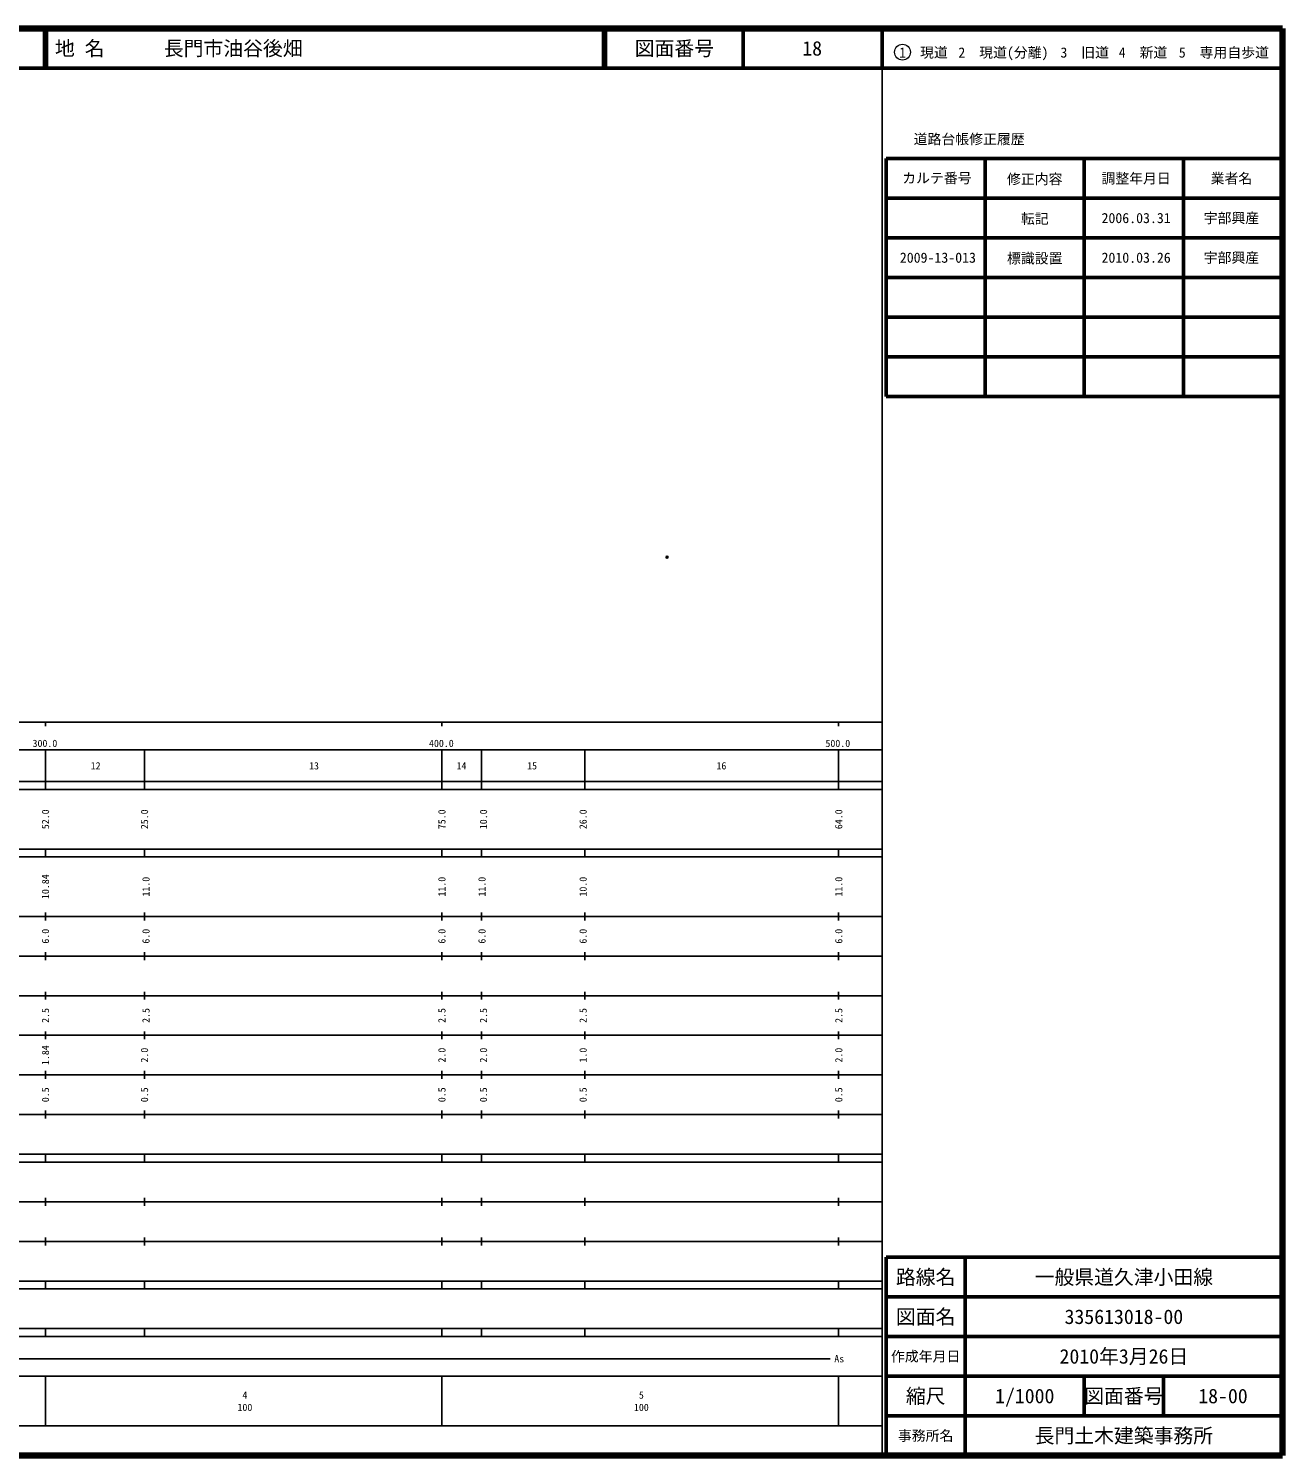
# Model space of a CAD drawing. Units: millimetres on the paper. Extents: x 40 to 680, y 20 to 380.
# Drawn here: x 363.7 to 680, y 20 to 380 of the extents above; entities that cross this region are included whole.
import ezdxf
from ezdxf.enums import TextEntityAlignment as Align

# ---------------------------------------------------------------- set-up
doc = ezdxf.new("R2010")
doc.units = ezdxf.units.MM
doc.header["$PDMODE"] = 32
doc.header["$PDSIZE"] = 0.5
doc.layers.add('M-OTRS', color=6, linetype='Continuous')
for name, color, linetype, lineweight in [('M-TTL', 2, 'Continuous', 140), ('M-TTL-BAND', 7, 'Continuous', 25), ('M-TTL-FRAM', 2, 'Continuous', 50), ('M-TTL-LINE', 7, 'Continuous', 50), ('M-TTL-TXT', 7, 'Continuous', 13)]:
    doc.layers.add(name, color=color, linetype=linetype, lineweight=lineweight)
doc.styles.add('ＭＳ ゴシック', font='')
doc.styles.get('ＭＳ ゴシック').set_extended_font_data('MS Gothic')

msp = doc.modelspace()

# ---------------------------------------------------------------- linework, layer by layer
at = {"layer": 'M-OTRS'}
msp.add_point((524.764, 246.606), dxfattribs=at)
at = {"layer": 'M-TTL'}
for p, q in [((680, 380), (40, 380)), ((680, 20), (680, 380)), ((40, 20), (680, 20))]:
    msp.add_line(p, q, dxfattribs=at)
at = {"layer": 'M-TTL-BAND'}
for p, q in [((579, 20), (579, 370)), ((40, 205), (579, 205)), ((368, 205), (368, 204)), ((468, 205), (468, 204)), ((568, 205), (568, 204)), ((68, 198), (579, 198)), ((368, 198), (368, 188)), ((393, 198), (393, 188)), ((468, 198), (468, 188)), ((478, 198), (478, 188)), ((504, 198), (504, 188)), ((568, 198), (568, 188)), ((40, 190), (579, 190)), ((40, 188), (579, 188)), ((40, 173), (579, 173)), ((368, 171), (368, 173)), ((393, 173), (393, 171)), ((468, 171), (468, 173)), ((478, 173), (478, 171)), ((504, 173), (504, 171)), ((568, 171), (568, 173)), ((40, 171), (579, 171)), ((40, 156), (579, 156)), ((368, 155), (368, 157)), ((393, 157), (393, 155)), ((468, 155), (468, 157)), ((478, 157), (478, 155)), ((504, 157), (504, 155)), ((568, 155), (568, 157)), ((46, 146), (579, 146)), ((368, 145), (368, 147)), ((393, 147), (393, 145)), ((468, 145), (468, 147)), ((478, 147), (478, 145)), ((504, 147), (504, 145)), ((568, 145), (568, 147)), ((368, 135), (368, 137)), ((393, 137), (393, 135)), ((468, 135), (468, 137)), ((478, 137), (478, 135)), ((504, 137), (504, 135)), ((568, 135), (568, 137)), ((52, 136), (579, 136)), ((46, 126), (579, 126)), ((368, 125), (368, 127)), ((393, 127), (393, 125)), ((468, 125), (468, 127)), ((478, 127), (478, 125)), ((504, 127), (504, 125)), ((568, 125), (568, 127)), ((52, 116), (579, 116)), ((368, 115), (368, 117)), ((393, 117), (393, 115)), ((468, 115), (468, 117)), ((478, 117), (478, 115)), ((504, 117), (504, 115)), ((568, 115), (568, 117)), ((46, 106), (579, 106)), ((368, 105), (368, 107)), ((393, 107), (393, 105)), ((468, 105), (468, 107)), ((478, 107), (478, 105)), ((504, 107), (504, 105)), ((568, 105), (568, 107)), ((40, 96), (579, 96)), ((40, 94), (579, 94)), ((368, 94), (368, 96)), ((393, 96), (393, 94)), ((468, 94), (468, 96)), ((478, 96), (478, 94)), ((504, 96), (504, 94)), ((568, 94), (568, 96)), ((49, 84), (579, 84)), ((368, 83), (368, 85)), ((393, 85), (393, 83)), ((468, 83), (468, 85)), ((478, 85), (478, 83)), ((504, 85), (504, 83)), ((568, 83), (568, 85)), ((40, 74), (579, 74)), ((368, 73), (368, 75)), ((393, 75), (393, 73)), ((468, 73), (468, 75)), ((478, 75), (478, 73)), ((504, 75), (504, 73)), ((568, 73), (568, 75)), ((40, 64), (579, 64)), ((40, 62), (579, 62)), ((368, 62), (368, 64)), ((393, 64), (393, 62)), ((468, 62), (468, 64)), ((478, 64), (478, 62)), ((504, 64), (504, 62)), ((568, 62), (568, 64)), ((40, 52), (579, 52)), ((368, 50), (368, 52)), ((393, 52), (393, 50)), ((468, 50), (468, 52)), ((478, 52), (478, 50)), ((504, 52), (504, 50)), ((568, 50), (568, 52)), ((40, 50), (579, 50)), ((70.805, 44.406), (565.903, 44.406)), ((40, 40), (579, 40)), ((368, 40), (368, 27.5)), ((468, 40), (468, 27.5)), ((568, 40), (568, 27.5)), ((68, 27.5), (579, 27.5))]:
    msp.add_line(p, q, dxfattribs=at)
at = {"layer": 'M-TTL-FRAM'}
for p, q in [((580, 347.197), (580, 287.197)), ((580, 347.197), (680, 347.197)), ((580, 287.197), (680, 287.197)), ((680, 70), (580, 70)), ((580, 70), (580, 20))]:
    msp.add_line(p, q, dxfattribs=at)
at = {"layer": 'M-TTL-LINE'}
for p, q in [((367.75, 380), (367.75, 370)), ((368.25, 380), (368.25, 370)), ((508.747, 380), (508.747, 370)), ((509.247, 380), (509.247, 370)), ((543.997, 380), (543.997, 370)), ((579, 380), (579, 370)), ((40, 370), (680, 370)), ((605, 347.197), (605, 287.197)), ((630, 347.197), (630, 287.197)), ((655, 347.197), (655, 287.197)), ((580, 337.197), (680, 337.197)), ((580, 327.197), (680, 327.197)), ((580, 317.197), (680, 317.197)), ((580, 307.197), (680, 307.197)), ((580, 297.197), (680, 297.197)), ((600, 70), (600, 20)), ((680, 60), (580, 60)), ((680, 50), (580, 50)), ((680, 40), (580, 40)), ((630, 40), (630, 30)), ((650, 40), (650, 30)), ((680, 30), (580, 30))]:
    msp.add_line(p, q, dxfattribs=at)
at = {"layer": 'M-TTL-TXT'}
msp.add_circle((584.147, 374.034), 2, dxfattribs=at)

# ---------------------------------------------------------------- texts
at = {"layer": 'M-TTL-BAND', "style": 'ＭＳ ゴシック'}
for s, p in [('300.0', (367.844, 198.195)), ('400.0', (467.844, 198.195)), ('500.0', (567.844, 198.195))]:
    msp.add_text(s, height=1.833, dxfattribs=at).set_placement(p, align=Align.BOTTOM_CENTER)
for s, p in [('12', (380.637, 194)), ('13', (435.727, 194)), ('14', (472.923, 194)), ('15', (490.729, 194)), ('16', (538.48, 194)), ('As', (568.201, 44.406)), ('4', (418.288, 35.238)), ('5', (518.288, 35.238)), ('100', (418.288, 32.131)), ('100', (518.288, 32.131))]:
    msp.add_text(s, height=1.833, dxfattribs=at).set_placement(p, align=Align.MIDDLE_CENTER)
for s, p in [('52.0', (367.97, 180.5)), ('25.0', (392.95, 180.5)), ('75.0', (467.97, 180.5)), ('10.0', (478.453, 180.5)), ('26.0', (503.579, 180.5)), ('64.0', (568.081, 180.5)), ('10.84', (367.969, 163.5)), ('11.0', (393.325, 163.5)), ('11.0', (467.969, 163.5)), ('11.0', (478.078, 163.5)), ('10.0', (503.579, 163.5)), ('11.0', (568.081, 163.5)), ('6.0', (367.969, 151)), ('6.0', (393.325, 151)), ('6.0', (467.969, 151)), ('6.0', (478.078, 151)), ('6.0', (503.579, 151)), ('6.0', (568.081, 151)), ('2.5', (367.969, 131)), ('2.5', (393.325, 131)), ('2.5', (467.969, 131)), ('2.5', (478.453, 131)), ('2.5', (503.579, 131)), ('2.5', (568.081, 131)), ('1.84', (367.969, 121)), ('2.0', (392.95, 121)), ('2.0', (467.969, 121)), ('2.0', (478.453, 121)), ('1.0', (503.579, 121)), ('2.0', (568.081, 121)), ('0.5', (367.969, 111)), ('0.5', (392.95, 111)), ('0.5', (467.969, 111)), ('0.5', (478.453, 111)), ('0.5', (503.579, 111)), ('0.5', (568.081, 111))]:
    msp.add_text(s, height=1.833, rotation=90, dxfattribs=at).set_placement(p, align=Align.MIDDLE_CENTER)
at = {"layer": 'M-TTL-TXT', "style": 'ＭＳ ゴシック'}
msp.add_text('地 名      長門市油谷後畑', height=3.666, dxfattribs=at).set_placement((370.38, 375), align=Align.MIDDLE_LEFT)
for s, height, p in [('図面番号', 3.666, (526.622, 375)), ('18', 3.666, (561.372, 375)), ('1\u3000現道', 2.566, (589.448, 373.958)), ('2\u3000現道(分離)', 2.566, (609.619, 373.958)), ('3\u3000旧道', 2.566, (630.121, 373.958)), ('4\u3000新道', 2.566, (644.824, 373.958)), ('5\u3000専用自歩道', 2.566, (665.228, 373.958)), ('道路台帳修正履歴', 2.566, (600.968, 352.113)), ('カルテ番号', 2.566, (592.839, 342.277)), ('修正内容', 2.566, (617.509, 342.023)), ('調整年月日', 2.566, (643.089, 342.197)), ('業者名', 2.566, (667.134, 342.197)), ('転記', 2.566, (617.509, 332.023)), ('2006.03.31', 2.566, (643.089, 332.197)), ('宇部興産', 2.566, (667.134, 332.197)), ('2009-13-013', 2.566, (593.089, 322.197)), ('標識設置', 2.566, (617.509, 322.023)), ('2010.03.26', 2.566, (643.089, 322.197)), ('宇部興産', 2.566, (667.134, 322.197)), ('路線名', 3.666, (590, 65)), ('一般県道久津小田線', 3.666, (640, 65)), ('図面名', 3.666, (590, 55)), ('335613018-00', 3.666, (640, 55)), ('2010年3月26日', 3.666, (640, 45)), ('作成年月日', 2.566, (590, 45)), ('縮尺', 3.666, (590, 35)), ('1/1000', 3.666, (615, 35)), ('図面番号', 3.666, (640, 35)), ('18-00', 3.666, (665, 35)), ('事務所名', 2.566, (590, 25)), ('長門土木建築事務所', 3.666, (640, 25))]:
    msp.add_text(s, height=height, dxfattribs=at).set_placement(p, align=Align.MIDDLE_CENTER)

doc.saveas('drawing.dxf')
